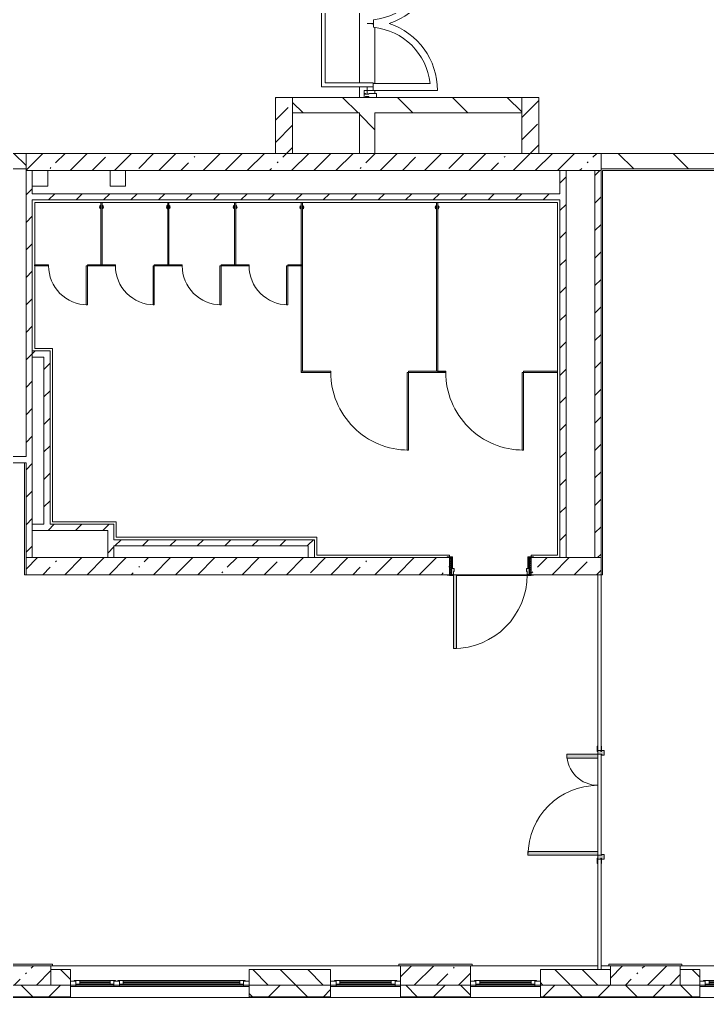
# Model space of a CAD drawing. Header units: millimetres. Extents: x 957 to 228198, y -8553 to 29000.
# Drawn here: x 195314 to 204168, y -258 to 12321 of the extents above; entities that cross this region are included whole.
import ezdxf

# ---------------------------------------------------------------- set-up
doc = ezdxf.new("R2010")
doc.units = ezdxf.units.MM
for name, color, linetype, lineweight, true_color in [('A-DETL-GENF-4', 7, 'Continuous', 5, 0xaaaaaa), ('A-DOOR-2', 7, 'Continuous', 5, 0xaaaaaa), ('A-DOOR-3', 7, 'Continuous', 5, 0xe2e2e2), ('A-DOOR-FRAM-3', 7, 'Continuous', 5, 0xe2e2e2), ('A-DOOR-FRAM-4', 7, 'Continuous', 5, 0xaaaaaa), ('A-FLOR-2', 7, 'Continuous', 5, 0xaaaaaa), ('A-GENM-5', 7, 'Continuous', 5, 0xe2ddcd)]:
    doc.layers.add(name, color=color, linetype=linetype, lineweight=lineweight, true_color=true_color)
for name, color, linetype, lineweight in [('A-DOOR-6', 7, 'Continuous', 5), ('A-GENM-2', 7, 'Continuous', 5), ('A-GLAZ-2', 7, 'Continuous', 5), ('A-GLAZ-CWMG-3', 7, 'Continuous', 5), ('A-WALL', 7, 'Continuous', 9), ('A-WALL-2', 7, 'Continuous', 5), ('I-WALL-3', 7, 'Continuous', 5), ('S-COLS-1', 7, 'Continuous', 5)]:
    doc.layers.add(name, color=color, linetype=linetype, lineweight=lineweight)
pattern_1 = [(45, (101188.1, 0), (-176.7767, 176.7767), [])]
pattern_2 = [(45, (101188.1, 0), (-285.1231, 285.1231), []), (45, (101473.2, 0), (-285.1231, 285.1231), [504.031, -100.806, 16.764, -84.042])]
pattern_3 = [(135, (101188.1, 0), (-353.5534, -353.5534), [])]

# ---------------------------------------------------------------- blocks, each defined once
blk = doc.blocks.new('BSC_Колонна _Прямоугольная - 250х900-23282983-3_2_2_птичка')
at = {"layer": 'S-COLS-1'}
h = blk.add_hatch(dxfattribs=at)
h.set_pattern_fill('FP_94', color=256, style=0, pattern_type=2)
h.set_pattern_definition([(45, (-99480, -25), (-285.1231, 285.1231), []), (45, (-99194.88, -25), (-285.1231, 285.1231), [504.031, -100.806, 16.764, -84.042])])
h.paths.add_polyline_path([(270, -125), (450, -125), (450, 125), (-450, 125), (-450, -125)])
for p, q in [((450, 125), (-450, 125)), ((-450, 125), (-450, -125)), ((450, -125), (450, 125)), ((-450, -125), (450, -125))]:
    blk.add_line(p, q, dxfattribs=at)
blk = doc.blocks.new('110_Дверь_СКБ_1Ст_Внутренняя1 - Д-7а_л__950x2100h_Туалет-V284-3_2_2_птичка')
at = {"layer": 'A-DOOR-2'}
h = blk.add_hatch(dxfattribs=at)
h.set_pattern_fill('FP_96', color=256, style=0, pattern_type=2)
h.set_pattern_definition([(135, (1776.41, 174.685), (-14.14214, -14.14214), []), (225, (1776.41, 174.685), (14.14214, -14.14214), [])])
h.paths.add_polyline_path([(537.5, 110), (512.5, 110), (512.5, -110), (537.5, -110)])
at = {"layer": 'A-DOOR-3'}
h = blk.add_hatch(color=256, dxfattribs=at)
h.paths.add_polyline_path([(487.5, 110), (487.5, 70), (477.5, 70), (477.5, 30), (512.5, 30), (512.5, 110), (500.2, 110)])
h.paths.add_polyline_path([(-487.5, 110), (-487.5, 30), (-452.5, 30), (-452.5, 70), (-462.5, 70), (-462.5, 110), (-472.5, 110)])
at = {"layer": 'A-DOOR-FRAM-3'}
for points in [[(447.5, 1060), (447.5, 110), (487.5, 112), (487.5, 1060)], [(-542.5, 118), (-542.5, 110), (-472.5, 110), (-472.5, 118), (-512.5, 118)], [(-487.5, 30), (-487.5, -110), (-472.5, -110), (-472.5, 30)], [(567.5, 118), (497.5, 118), (497.5, 110), (567.5, 110)], [(497.5, 30), (497.5, -110), (512.5, -110), (512.5, 30)], [(-512.5, -110), (-542.5, -110), (-542.5, -118), (-472.5, -118), (-472.5, -110), (-487.5, -110)], [(536.5, -110), (497.5, -110), (497.5, -118), (567.5, -118), (567.5, -110), (537.5, -110)]]:
    blk.add_hatch(color=256, dxfattribs=at).paths.add_polyline_path(points)
at = {"layer": 'A-DOOR-FRAM-4'}
h = blk.add_hatch(dxfattribs=at)
h.set_pattern_fill('FP_97', color=256, style=0, pattern_type=2)
h.set_pattern_definition([(45, (-346.384, 174.685), (-14.1421, 14.1421), []), (135, (-346.384, 174.685), (-14.1421, -14.1421), [])])
h.paths.add_polyline_path([(-512.5, 110), (-512.5, -110), (-487.5, -110), (-487.5, 110)])
at = {"layer": 'A-DOOR-2'}
for p, q in [((487.5, 1060), (447.5, 1060)), ((447.5, 1060), (447.5, 110)), ((487.5, 110), (487.5, 1060)), ((447.5, 110), (487.5, 110))]:
    blk.add_line(p, q, dxfattribs=at)
blk.add_arc((487.5, 110), 950, 90, 180, dxfattribs=at)
at = {"layer": 'A-DOOR-FRAM-4'}
for p, q in [((-472.5, 118), (-542.5, 118)), ((-542.5, 118), (-542.5, 110)), ((-542.5, 110), (-472.5, 110)), ((-487.5, 110), (-512.5, 110)), ((-512.5, 110), (-512.5, -110)), ((-462.5, 110), (-487.5, 110)), ((-487.5, 110), (-487.5, 30)), ((-487.5, -110), (-487.5, 110)), ((-472.5, 110), (-487.5, 110)), ((-487.5, 110), (-487.5, 109)), ((-487.5, 109), (-472.5, 109)), ((-487.5, 30), (-452.5, 30)), ((-472.5, 30), (-487.5, 30)), ((-487.5, 30), (-487.5, -110)), ((-472.5, 110), (-472.5, 118)), ((-472.5, 109), (-472.5, 110)), ((-472.5, -110), (-472.5, 30)), ((-462.5, 70), (-462.5, 110)), ((-452.5, 70), (-462.5, 70)), ((-452.5, 30), (-452.5, 70)), ((487.5, 70), (477.5, 70)), ((477.5, 70), (477.5, 30)), ((477.5, 30), (512.5, 30)), ((487.5, 110), (487.5, 70)), ((512.5, 110), (487.5, 110)), ((567.5, 118), (497.5, 118)), ((497.5, 118), (497.5, 110)), ((512.5, 110), (497.5, 110)), ((497.5, 110), (497.5, 109)), ((497.5, 110), (567.5, 110)), ((497.5, 109), (512.5, 109)), ((512.5, 30), (497.5, 30)), ((497.5, 30), (497.5, -110)), ((512.5, 30), (512.5, 110)), ((537.5, 110), (512.5, 110)), ((512.5, 110), (512.5, -110)), ((512.5, 109), (512.5, 110)), ((512.5, -110), (512.5, 30)), ((537.5, -110), (537.5, 110)), ((567.5, 110), (567.5, 118)), ((-472.5, -110), (-542.5, -110)), ((-542.5, -110), (-542.5, -118)), ((-542.5, -118), (-472.5, -118)), ((-512.5, -110), (-487.5, -110)), ((-487.5, -110), (-472.5, -110)), ((-472.5, -118), (-472.5, -110)), ((497.5, -110), (512.5, -110)), ((567.5, -110), (497.5, -110)), ((497.5, -110), (497.5, -118)), ((497.5, -118), (567.5, -118)), ((512.5, -110), (537.5, -110)), ((567.5, -118), (567.5, -110))]:
    blk.add_line(p, q, dxfattribs=at)
blk = doc.blocks.new('BSC_Колонна _Прямоугольная - 250х900-V285-3_2_2_птичка')
at = {"layer": 'S-COLS-1'}
h = blk.add_hatch(dxfattribs=at)
h.set_pattern_fill('FP_98', color=256, style=0, pattern_type=2)
h.set_pattern_definition([(45, (-94080, -25), (-285.1231, 285.1231), []), (45, (-93794.88, -25), (-285.1231, 285.1231), [504.031, -100.806, 16.764, -84.042])])
h.paths.add_polyline_path([(450, -125), (450, 125), (-450, 125), (-450, -125), (111, -125)])
for p, q in [((450, 125), (-450, 125)), ((-450, 125), (-450, -125)), ((450, -125), (450, 125)), ((-450, -125), (450, -125))]:
    blk.add_line(p, q, dxfattribs=at)
blk = doc.blocks.new('BSC_Колонна _Прямоугольная - 250х900-V286-3_2_2_птичка')
at = {"layer": 'S-COLS-1'}
h = blk.add_hatch(dxfattribs=at)
h.set_pattern_fill('FP_99', color=256, style=0, pattern_type=2)
h.set_pattern_definition([(45, (-102180, -25), (-285.1231, 285.1231), []), (45, (-101894.88, -25), (-285.1231, 285.1231), [504.031, -100.806, 16.764, -84.042])])
h.paths.add_polyline_path([(367, -125), (450, -125), (450, 125), (-450, 125), (-450, -125)])
for p, q in [((450, 125), (-450, 125)), ((-450, 125), (-450, -125)), ((450, -125), (450, 125)), ((-450, -125), (450, -125))]:
    blk.add_line(p, q, dxfattribs=at)
blk = doc.blocks.new('120_Окно_СКБ_2Ст_Фрамуга сверху - 120_Окно_СКБ_2Ст_2300х2500_h_ ДОО-19727959-3_2_2_птичка')
at = {"layer": 'A-GLAZ-2'}
for p, q in [((-1150, -127), (-1150, -57)), ((-1150, -57), (-1080, -57)), ((1150, -57), (-1150, -57)), ((-1080, -57), (-1080, -127)), ((-1080, -57), (1080, -57)), ((520, -87), (-1080, -87)), ((-1080, -87), (-1080, -127)), ((-1030, -137), (-1030, -87)), ((-1030, -107), (470, -107)), ((470, -117), (-1030, -117)), ((470, -137), (470, -87)), ((520, -127), (520, -57)), ((520, -57), (590, -57)), ((520, -127), (520, -87)), ((590, -57), (590, -127)), ((1080, -87), (590, -87)), ((590, -87), (590, -127)), ((640, -137), (640, -87)), ((640, -107), (1030, -107)), ((1030, -117), (640, -117)), ((1030, -137), (1030, -87)), ((1080, -127), (1080, -57)), ((1080, -57), (1150, -57)), ((1080, -127), (1080, -87)), ((1150, -57), (1150, -127)), ((-1080, -127), (-1150, -127)), ((-1150, -127), (-1100, -127)), ((-1080, -127), (-1100, -127)), ((-1100, -127), (-1100, -137)), ((-1100, -137), (540, -137)), ((540, -137), (-1100, -137)), ((590, -127), (520, -127)), ((540, -127), (520, -127)), ((540, -127), (570, -127)), ((540, -127), (570, -127)), ((540, -137), (540, -127)), ((590, -127), (570, -127)), ((570, -127), (570, -137)), ((570, -137), (1100, -137)), ((1100, -137), (570, -137)), ((1150, -127), (1080, -127)), ((1100, -127), (1080, -127)), ((1100, -127), (1150, -127)), ((1100, -137), (1100, -127))]:
    blk.add_line(p, q, dxfattribs=at)
blk = doc.blocks.new('120_Окно_СКБ_1Ст - 120_Окно_СКБ_1Ст 900х2500_h_ с форточкой-V288-3_2_2_птичка')
at = {"layer": 'A-GLAZ-2'}
for p, q in [((-450, -127), (-450, -57)), ((-450, -57), (-380, -57)), ((450, -57), (-450, -57)), ((-380, -57), (-380, -127)), ((380, -87), (-380, -87)), ((-380, -87), (-380, -127)), ((-330, -137), (-330, -87)), ((-330, -107), (330, -107)), ((330, -117), (-330, -117)), ((330, -137), (330, -87)), ((380, -127), (380, -57)), ((380, -57), (450, -57)), ((380, -127), (380, -87)), ((450, -57), (450, -127)), ((-380, -127), (-450, -127)), ((-450, -127), (-400, -127)), ((-380, -127), (-400, -127)), ((-400, -127), (-400, -137)), ((-400, -137), (400, -137)), ((400, -137), (-400, -137)), ((450, -127), (380, -127)), ((400, -127), (380, -127)), ((400, -127), (450, -127)), ((400, -137), (400, -127))]:
    blk.add_line(p, q, dxfattribs=at)
blk = doc.blocks.new('120_Окно_СКБ_1Ст - 120_Окно_СКБ_1Ст 900х2500_h_ с форточкой-22876038-3_2_2_птичка')
at = {"layer": 'A-GLAZ-2'}
for p, q in [((-450, -127), (-450, -57)), ((-450, -57), (-380, -57)), ((450, -57), (-450, -57)), ((-380, -57), (-380, -127)), ((380, -87), (-380, -87)), ((-380, -87), (-380, -127)), ((-330, -137), (-330, -87)), ((-330, -107), (330, -107)), ((330, -117), (-330, -117)), ((330, -137), (330, -87)), ((380, -127), (380, -57)), ((380, -57), (450, -57)), ((380, -127), (380, -87)), ((450, -57), (450, -127)), ((-380, -127), (-450, -127)), ((-450, -127), (-400, -127)), ((-380, -127), (-400, -127)), ((-400, -127), (-400, -137)), ((-400, -137), (400, -137)), ((400, -137), (-400, -137)), ((450, -127), (380, -127)), ((400, -127), (380, -127)), ((400, -127), (450, -127)), ((400, -137), (400, -127))]:
    blk.add_line(p, q, dxfattribs=at)
blk = doc.blocks.new('131_Сантехническая перегородка 7 - СП-1-V389-3_2_2_птичка')
at = {"layer": 'A-GENM-5'}
blk.add_hatch(color=256, dxfattribs=at).paths.add_polyline_path([(2166, -8), (2166, 8), (-4, 8), (-4, -8), (1058, -8)])
at = {"layer": 'A-GENM-2'}
for p, q in [((2166, 8), (-4, 8)), ((-4, 8), (-4, -8)), ((2166, -8), (2166, 8)), ((-4, -8), (2166, -8))]:
    blk.add_line(p, q, dxfattribs=at)
at = {"layer": 'A-GENM-2', "flags": 128}
for points in [[(71, 8), (71, 9), (71, 9), (70, 9), (70, 10), (70, 10), (69, 11), (69, 11), (68, 12), (68, 12), (67, 12), (67, 13), (66, 13), (66, 13), (65, 14), (65, 14), (64, 14), (64, 14), (63, 14), (62, 15), (62, 15), (61, 15), (61, 15), (60, 15), (59, 15), (59, 15), (58, 15), (58, 15), (57, 15), (56, 15), (56, 15), (55, 15), (55, 15), (54, 14), (54, 14), (53, 14), (52, 14), (52, 13), (51, 13), (51, 13), (50, 13), (50, 12), (49, 12), (49, 11), (48, 11), (48, 11), (48, 10), (47, 10), (47, 9), (46, 9), (46, 8), (46, 8)], [(46, -8), (46, -9), (47, -9), (47, -9), (47, -10), (48, -10), (48, -11), (49, -11), (49, -12), (50, -12), (50, -12), (51, -13), (51, -13), (52, -13), (52, -14), (53, -14), (53, -14), (54, -14), (54, -14), (55, -15), (56, -15), (56, -15), (57, -15), (57, -15), (58, -15), (59, -15), (59, -15), (60, -15), (60, -15), (61, -15), (62, -15), (62, -15), (63, -15), (63, -14), (64, -14), (64, -14), (65, -14), (66, -13), (66, -13), (67, -13), (67, -13), (68, -12), (68, -12), (69, -11), (69, -11), (69, -11), (70, -10), (70, -10), (71, -9), (71, -9), (71, -8), (71, -8)]]:
    blk.add_lwpolyline(points, dxfattribs=at)
at = {"layer": 'A-GENM-2'}
for radius, start, end in [(24.6, 19.9113, 160.0887), (17.6, 45, 135), (17.6, 45, 135), (15.1, 45, 135), (24.6, 199.9113, 340.0887), (17.6, 225, 315), (17.6, 225, 315), (15.1, 225, 315)]:
    blk.add_arc((59, 0), radius, start, end, dxfattribs=at)
blk = doc.blocks.new('131_Сантехническая перегородка 6 - СП-1-V390-3_2_2_птичка')
at = {"layer": 'A-GENM-5'}
blk.add_hatch(color=256, dxfattribs=at).paths.add_polyline_path([(800, 8), (0, 8), (0, -8), (800, -8)])
at = {"layer": 'A-GENM-2'}
for p, q in [((800, 8), (0, 8)), ((0, 8), (0, -8)), ((800, -8), (800, 8)), ((0, -8), (800, -8))]:
    blk.add_line(p, q, dxfattribs=at)
at = {"layer": 'A-GENM-2', "flags": 128}
for points in [[(71, 8), (71, 9), (71, 9), (70, 9), (70, 10), (70, 10), (69, 11), (69, 11), (68, 12), (68, 12), (67, 12), (67, 13), (66, 13), (66, 13), (65, 14), (65, 14), (64, 14), (64, 14), (63, 14), (62, 15), (62, 15), (61, 15), (61, 15), (60, 15), (59, 15), (59, 15), (58, 15), (58, 15), (57, 15), (56, 15), (56, 15), (55, 15), (55, 15), (54, 14), (54, 14), (53, 14), (52, 14), (52, 13), (51, 13), (51, 13), (50, 13), (50, 12), (49, 12), (49, 11), (48, 11), (48, 11), (48, 10), (47, 10), (47, 9), (46, 9), (46, 8), (46, 8)], [(46, -8), (46, -9), (47, -9), (47, -9), (47, -10), (48, -10), (48, -11), (49, -11), (49, -12), (50, -12), (50, -12), (51, -13), (51, -13), (52, -13), (52, -14), (53, -14), (53, -14), (54, -14), (54, -14), (55, -15), (56, -15), (56, -15), (57, -15), (57, -15), (58, -15), (59, -15), (59, -15), (60, -15), (60, -15), (61, -15), (62, -15), (62, -15), (63, -15), (63, -14), (64, -14), (64, -14), (65, -14), (66, -13), (66, -13), (67, -13), (67, -13), (68, -12), (68, -12), (69, -11), (69, -11), (69, -11), (70, -10), (70, -10), (71, -9), (71, -9), (71, -8), (71, -8)]]:
    blk.add_lwpolyline(points, dxfattribs=at)
at = {"layer": 'A-GENM-2'}
for radius, start, end in [(24.6, 19.9113, 160.0887), (17.6, 45, 135), (17.6, 45, 135), (15.1, 45, 135), (24.6, 199.9113, 340.0887), (17.6, 225, 315), (17.6, 225, 315), (15.1, 225, 315)]:
    blk.add_arc((59, 0), radius, start, end, dxfattribs=at)
blk = doc.blocks.new('131_Сантехническая перегородка_Дверь МГН - СД-1-V391-3_2_2_птичка')
at = {"layer": 'A-GENM-5'}
for points in [[(-366.5, 8), (-370, 8), (-366.5, -8), (10, -8), (10, 8), (-350.5, 8)], [(1374, 8), (1010, 8), (1010, -8), (1390, -8), (1390, 8)]]:
    blk.add_hatch(color=256, dxfattribs=at).paths.add_polyline_path(points)
at = {"layer": 'A-DOOR-6'}
for p, q in [((10, 1008), (26, 1008)), ((10, 8), (10, 1008)), ((26, 8), (26, 1008)), ((10, 8), (26, 8))]:
    blk.add_line(p, q, dxfattribs=at)
blk.add_arc((10, 8), 1000, 360, 90, dxfattribs=at)
at = {"layer": 'A-GENM-2'}
for p, q in [((10, 8), (-370, 8)), ((-370, 8), (-370, -8)), ((10, -8), (10, 8)), ((1390, 8), (1010, 8)), ((1010, 8), (1010, -8)), ((1390, -8), (1390, 8)), ((-370, -8), (10, -8)), ((1010, -8), (1390, -8))]:
    blk.add_line(p, q, dxfattribs=at)
blk = doc.blocks.new('131_Сантехническая перегородка_Дверь 5 - СД-1-V392-3_2_2_птичка')
at = {"layer": 'A-GENM-5'}
for points in [[(70, 8), (70, -8), (250, -8), (250, 8), (77, 8)], [(750, 8), (750, -8), (930, -8), (929, 8), (828, 8)]]:
    blk.add_hatch(color=256, dxfattribs=at).paths.add_polyline_path(points)
at = {"layer": 'A-DOOR-6'}
for p, q in [((266, 508), (250, 508)), ((250, 8), (250, 508)), ((266, 8), (266, 508)), ((266, 8), (250, 8))]:
    blk.add_line(p, q, dxfattribs=at)
blk.add_arc((250, 8), 500, 360, 90, dxfattribs=at)
at = {"layer": 'A-GENM-2'}
for p, q in [((250, 8), (70, 8)), ((70, 8), (70, -8)), ((250, -8), (250, 8)), ((930, 8), (750, 8)), ((750, 8), (750, -8)), ((930, -8), (930, 8)), ((70, -8), (250, -8)), ((750, -8), (930, -8))]:
    blk.add_line(p, q, dxfattribs=at)
blk = doc.blocks.new('131_Сантехническая перегородка_Дверь 5 - СД-1-V393-3_2_2_птичка')
at = {"layer": 'A-GENM-5'}
for points in [[(78, 8), (78, -8), (250, -8), (250, 8)], [(922, 8), (750, 8), (750, -8), (930, -8), (930, 8)]]:
    blk.add_hatch(color=256, dxfattribs=at).paths.add_polyline_path(points)
at = {"layer": 'A-DOOR-6'}
for p, q in [((266, 508), (250, 508)), ((250, 8), (250, 508)), ((266, 8), (266, 508)), ((266, 8), (250, 8))]:
    blk.add_line(p, q, dxfattribs=at)
blk.add_arc((250, 8), 500, 360, 90, dxfattribs=at)
at = {"layer": 'A-GENM-2'}
for p, q in [((250, 8), (70, 8)), ((70, 8), (70, -8)), ((250, -8), (250, 8)), ((930, 8), (750, 8)), ((750, 8), (750, -8)), ((930, -8), (930, 8)), ((70, -8), (250, -8)), ((750, -8), (930, -8))]:
    blk.add_line(p, q, dxfattribs=at)
blk = doc.blocks.new('131_Сантехническая перегородка_Дверь МГН 2 - СД-1-V394-3_2_2_птичка')
at = {"layer": 'A-GENM-5'}
for points in [[(-430, 8), (-427, -8), (10, -8), (10, 8), (-427, 8)], [(1010, 8), (1010, -8), (1110, -8), (1110, 8)]]:
    blk.add_hatch(color=256, dxfattribs=at).paths.add_polyline_path(points)
at = {"layer": 'A-DOOR-6'}
for p, q in [((10, 1008), (26, 1008)), ((10, 8), (10, 1008)), ((26, 8), (26, 1008)), ((10, 8), (26, 8))]:
    blk.add_line(p, q, dxfattribs=at)
blk.add_arc((10, 8), 1000, 360, 90, dxfattribs=at)
at = {"layer": 'A-GENM-2'}
for p, q in [((10, 8), (-430, 8)), ((-430, 8), (-430, -8)), ((10, -8), (10, 8)), ((1110, 8), (1010, 8)), ((1010, 8), (1010, -8)), ((1110, -8), (1110, 8)), ((-430, -8), (10, -8)), ((1010, -8), (1110, -8))]:
    blk.add_line(p, q, dxfattribs=at)
blk = doc.blocks.new('Дверь_Витражная_остекление_ - ВВ-7 остекление-32356329-3_2_2_птичка')
at = {"layer": 'A-DETL-GENF-4'}
for p, q in [((-815, -20), (-860, -20)), ((-860, -96), (-860, -20)), ((-815, -20), (-860, -20)), ((-860, -20), (-860, -96)), ((865, -100), (865, -20)), ((865, -20), (865, -100)), ((910, -880), (910, -140)), ((910, -880), (910, -140)), ((910, -800), (900, -800)), ((910, -880), (900, -880)), ((900, -880), (910, -880))]:
    blk.add_line(p, q, dxfattribs=at)
at = {"layer": 'A-DOOR-2'}
for p, q in [((-910, 20), (-860, 20)), ((-910, -20), (-910, 20)), ((-860, 20), (-860, -20)), ((860, 20), (910, 20)), ((860, -20), (860, 20)), ((910, 20), (910, -20)), ((-860, -20), (-910, -20)), ((-860, -96), (-860, -20)), ((910, -20), (860, -20))]:
    blk.add_line(p, q, dxfattribs=at)
for centre, start, end in [((-860, -20), 354.5815, 0), ((860, -20), 180, 185.4185)]:
    blk.add_arc(centre, 860, start, end, dxfattribs=at)
blk = doc.blocks.new('Прямоугольный импост - Импост структурный с накладкой - 160мм Темный-32310142-3_2_2_птичка')
at = {"layer": 'A-GLAZ-CWMG-3'}
for p, q in [((-50, 0), (-50, 17)), ((-50, 17), (0, 17)), ((-40, 0), (-50, 0)), ((-40, -40), (-40, 0)), ((0, 0), (-10, 0)), ((-10, 0), (-10, -40)), ((0, 17), (0, 0)), ((-50, -140), (-50, -40)), ((-50, -40), (-40, -40)), ((-10, -40), (0, -40)), ((0, -40), (0, -140)), ((0, -140), (-50, -140))]:
    blk.add_line(p, q, dxfattribs=at)
blk = doc.blocks.new('110_Дверь_СКБ_2Ст - Д-5_п__в составе перегородки _не входит в спец__-32680317-3_2_2_птичка')
at = {"layer": 'A-DOOR-3'}
h = blk.add_hatch(color=256, dxfattribs=at)
h.paths.add_polyline_path([(712, -20), (712, 60), (652, 60), (652, 30), (662, 30), (662, -20)])
h.paths.add_polyline_path([(-628, 30), (-628, 60), (-688, 60), (-688, -20), (-638, -20), (-638, 30)])
for points in [[(-588, -420), (-588, -20), (-638, -20), (-638, -420)], [(662, -916), (662, -20), (612, -20), (612, -920), (662, -920)]]:
    blk.add_hatch(color=256, dxfattribs=at).paths.add_polyline_path(points)
at = {"layer": 'A-DOOR-FRAM-3'}
for points in [[(-688, 28), (-743, 28), (-743, 20), (-688, 20)], [(767, 28), (712, 28), (712, 20), (767, 20)], [(-673, -28), (-673, -20), (-743, -20), (-743, -28), (-688, -28)], [(767, -20), (697, -20), (697, -28), (767, -28)]]:
    blk.add_hatch(color=256, dxfattribs=at).paths.add_polyline_path(points)
at = {"layer": 'A-DOOR-2'}
for p, q in [((-638, -20), (-588, -20)), ((-638, -420), (-638, -20)), ((-588, -20), (-588, -420)), ((612, -20), (662, -20)), ((612, -920), (612, -20)), ((662, -20), (662, -920)), ((-588, -420), (-638, -420)), ((662, -920), (612, -920))]:
    blk.add_line(p, q, dxfattribs=at)
for centre, radius, start, end in [((-638, -20), 400, 270, 0), ((662, -20), 900, 180, 270)]:
    blk.add_arc(centre, radius, start, end, dxfattribs=at)
at = {"layer": 'A-DOOR-FRAM-4'}
for p, q in [((-743, 28), (-673, 28)), ((-743, 20), (-743, 28)), ((-673, 20), (-743, 20)), ((-688, 60), (-628, 60)), ((-688, -20), (-688, 60)), ((-688, 20), (-673, 20)), ((-688, 19), (-688, 20)), ((-673, 19), (-688, 19)), ((-673, 28), (-673, 20)), ((-673, 20), (-673, 19)), ((-638, 30), (-638, -20)), ((-628, 30), (-638, 30)), ((-628, 60), (-628, 30)), ((652, 60), (712, 60)), ((652, 30), (652, 60)), ((662, 30), (652, 30)), ((662, -20), (662, 30)), ((697, 20), (697, 28)), ((697, 28), (767, 28)), ((697, 19), (697, 20)), ((697, 20), (712, 20)), ((767, 20), (697, 20)), ((712, 19), (697, 19)), ((712, 60), (712, -20)), ((712, 20), (712, 19)), ((767, 28), (767, 20)), ((-743, -20), (-673, -20)), ((-743, -28), (-743, -20)), ((-673, -28), (-743, -28)), ((-638, -20), (-688, -20)), ((-673, -20), (-673, -28)), ((712, -20), (662, -20)), ((697, -28), (697, -20)), ((697, -20), (767, -20)), ((767, -28), (697, -28)), ((767, -20), (767, -28))]:
    blk.add_line(p, q, dxfattribs=at)

msp = doc.modelspace()

# ---------------------------------------------------------------- hatches: boundary and pattern name
at = {"layer": 'A-WALL-2'}
h = msp.add_hatch(dxfattribs=at)
h.set_pattern_fill('FP_83', color=256, style=0, pattern_type=2)
h.set_pattern_definition([(135, (101188.1, 0), (-176.7767, -176.7767), [])])
h.paths.add_polyline_path([(206531.6, -100), (207418.1, -100), (207418.1, 100), (206368.1, 100), (206368.1, -100)])
h.paths.add_polyline_path([(203818.1, -100), (204068.1, -100), (204068.1, 100), (203818.1, 100), (203818.1, 50)])
h.paths.add_polyline_path([(222618.1, -100), (222618.1, 100), (222318.1, 100), (222318.1, -100), (222379.1, -100)])
h.paths.add_polyline_path([(202819.1, -100), (202918.1, -100), (202918.1, 100), (202018.1, 96.2), (202018.1, -100), (202802.8, -100)])
h.paths.add_polyline_path([(220518.1, -100), (220514.7, 100), (220018.1, 99.1), (220018.1, -100), (220514.7, -100)])
h.paths.add_polyline_path([(210118.1, -100), (211018.1, -100), (211018.1, 100), (210118.1, 100)])
h.paths.add_polyline_path([(199074, -100), (199318.1, -100), (199318.1, 100), (198268.1, 100), (198268.1, -100)])
h.paths.add_polyline_path([(218218.1, -100), (218218.1, 100), (217168.1, 100), (217168.1, -100), (217718, -100)])
h.paths.add_polyline_path([(195737.6, -100), (195968.1, -100), (195968.1, 100), (195718.1, 100), (195718.1, -100)])
h.paths.add_polyline_path([(193138.1, -100), (193918.1, -100), (193918.1, 100), (193118.1, 100), (193118.1, -100)])
h.paths.add_polyline_path([(214618.1, -100), (214868.1, -100), (214868.1, 100), (214618.1, 100), (214618.1, -84)])
h.paths.add_polyline_path([(212818.1, -100), (212818.1, 100), (211918.1, 100), (211918.1, -100), (212124.8, -100)])
h = msp.add_hatch(dxfattribs=at)
h.set_pattern_fill('FP_85', color=256, style=0, pattern_type=2)
h.set_pattern_definition([(45, (101188.1, 0), (-353.5534, 353.5534), []), (135, (101188.1, 0), (-353.5534, -353.5534), [])])
h.paths.add_polyline_path([(226265.2, -250), (226268.1, -250), (226268.1, -100), (224918.1, -100), (224918.1, -250), (226018.1, -250)])
h.paths.add_polyline_path([(221446.9, -250), (222618.1, -250), (222618.1, -100), (221418.1, -100), (221418.1, -250)])
h.paths.add_polyline_path([(209218.1, -250), (209218.1, -100), (208318.1, -100), (208318.1, -250), (208396, -250)])
h.paths.add_polyline_path([(211018.1, -250), (211018.1, -100), (210118.1, -100), (210118.1, -250), (210260.4, -250)])
h.paths.add_polyline_path([(211918.1, -250), (212818.1, -250), (212818.1, -100), (211918.1, -100), (211918.1, -194.5)])
h.paths.add_polyline_path([(213718.1, -250), (214868.1, -250), (214868.1, -100), (213718.1, -100), (213718.1, -202.5)])
h.paths.add_polyline_path([(217168.1, -250), (218218.1, -250), (218218.1, -100), (217168.1, -100), (217168.1, -217.7)])
h.paths.add_polyline_path([(220514.7, -250), (220518.1, -250), (220514.7, -100), (219118.1, -100), (219118.1, -250), (219582.4, -250)])
h.paths.add_polyline_path([(198268.1, -250), (199318.1, -250), (199318.1, -100), (198268.1, -100), (198268.1, -134.1)])
h.paths.add_polyline_path([(202802.8, -250), (204068.1, -250), (204068.1, -100), (202018.1, -100), (202018.1, -250)])
h.paths.add_polyline_path([(200938.4, -250), (201118.1, -250), (201118.1, -100), (200218.1, -100), (200218.1, -250)])
h.paths.add_polyline_path([(206368.1, -250), (207418.1, -250), (207418.1, -100), (206368.1, -100), (206368.1, -170)])
h.paths.add_polyline_path([(195345.1, -250), (195968.1, -250), (195968.1, -100), (194818.1, -100), (194818.1, -250)])
h.paths.add_polyline_path([(190548.1, -250), (192218.1, -250), (192218.1, -100), (190398.1, -100), (190398.1, -250), (190476.2, -250)])
h.paths.add_polyline_path([(193918.1, -250), (193918.1, -100), (193118.1, -100), (193118.1, -250), (193480.7, -250)])
at = {"layer": 'I-WALL-3'}
h = msp.add_hatch(dxfattribs=at)
h.set_pattern_fill('FP_84', color=256, style=0, pattern_type=2)
h.set_pattern_definition(pattern_3)
h.paths.add_polyline_path([(199688.1, 10600), (199888.1, 10600), (199888.1, 11320), (199688.1, 11320), (199688.1, 10613.7)])
h.paths.add_polyline_path([(199688.1, 13220), (199888.1, 13225), (199888.1, 13400), (199688.1, 13400), (199688.1, 13225)])
h = msp.add_hatch(dxfattribs=at)
h.set_pattern_fill('FP_81', color=256, style=0, pattern_type=2)
h.set_pattern_definition(pattern_2)
h.paths.add_polyline_path([(198607.1, 10600), (198827.1, 10600), (198827.1, 11320), (198607.1, 11320), (198607.1, 11221)])
h = msp.add_hatch(dxfattribs=at)
h.set_pattern_fill('FP_84', color=256, style=0, pattern_type=2)
h.set_pattern_definition(pattern_3)
h.paths.add_polyline_path([(199074, 11120), (199688.1, 11120), (199688.1, 11320), (198827.1, 11320), (198827.1, 11120)])
h = msp.add_hatch(dxfattribs=at)
h.set_pattern_fill('FP_84', color=256, style=0, pattern_type=2)
h.set_pattern_definition(pattern_3)
h.paths.add_polyline_path([(200938.4, 11120), (201777.1, 11120), (201777.1, 11320), (199888.1, 11320), (199888.1, 11120)])
h = msp.add_hatch(dxfattribs=at)
h.set_pattern_fill('FP_81', color=256, style=0, pattern_type=2)
h.set_pattern_definition(pattern_2)
h.paths.add_polyline_path([(201777.1, 10600), (201997.1, 10600), (201997.1, 11320), (201777.1, 11320), (201777.1, 10802.6)])
h = msp.add_hatch(dxfattribs=at)
h.set_pattern_fill('FP_84', color=256, style=0, pattern_type=2)
h.set_pattern_definition(pattern_3)
h.paths.add_polyline_path([(202798.1, 10400), (204833.1, 10400), (204833.1, 10600), (202798.1, 10600)])
h.paths.add_polyline_path([(208298.1, 10400), (208318.1, 10400), (208318.1, 10600), (206283.1, 10600), (206283.1, 10400), (206531.6, 10400)])
h.paths.add_polyline_path([(191118.1, 10400), (191173.1, 10400), (191173.1, 10600), (190798.1, 10600), (190798.1, 10400), (190818.1, 10400)])
h.paths.add_polyline_path([(193218.1, 10400), (193698.1, 10400), (193698.1, 10600), (192573.1, 10596.2), (192573.1, 10400), (193138.1, 10400)])
h.paths.add_polyline_path([(195398.1, 10400), (195398.1, 10600), (194648.1, 10600), (194648.1, 10400), (195345.1, 10400)])
h = msp.add_hatch(dxfattribs=at)
h.set_pattern_fill('FP_81', color=256, style=0, pattern_type=2)
h.set_pattern_definition(pattern_2)
h.paths.add_polyline_path([(202798.1, 10380), (202798.1, 10600), (195398.1, 10600), (195398.1, 10380), (201997.1, 10380)])
h = msp.add_hatch(dxfattribs=at)
h.set_pattern_fill('FP_86', color=256, style=0, pattern_type=2)
h.set_pattern_definition(pattern_1)
h.paths.add_polyline_path([(195478.1, 5400), (195478.1, 10380), (195398.1, 10374.7), (195398.1, 5400)])
h = msp.add_hatch(dxfattribs=at)
h.set_pattern_fill('FP_86', color=256, style=0, pattern_type=2)
h.set_pattern_definition(pattern_1)
h.paths.add_polyline_path([(202268.1, 5400), (202348.1, 5400), (202348.1, 10380), (202268.1, 10380), (202268.1, 5431)])
h = msp.add_hatch(dxfattribs=at)
h.set_pattern_fill('FP_86', color=256, style=0, pattern_type=2)
h.set_pattern_definition(pattern_1)
h.paths.add_polyline_path([(202798.1, 5400), (202798.1, 10380), (202718.1, 10380), (202718.1, 5400)])
h = msp.add_hatch(dxfattribs=at)
h.set_pattern_fill('FP_86', color=256, style=0, pattern_type=2)
h.set_pattern_definition(pattern_1)
h.paths.add_polyline_path([(195478.1, 10000), (202268.1, 10000), (202268.1, 10080), (195478.1, 10080), (195478.1, 10064.1)])
h = msp.add_hatch(dxfattribs=at)
h.set_pattern_fill('FP_86', color=256, style=0, pattern_type=2)
h.set_pattern_definition(pattern_1)
h.paths.add_polyline_path([(195478.1, 7980), (195708.1, 7980), (195708.1, 8060), (195478.1, 8060)])
h = msp.add_hatch(dxfattribs=at)
h.set_pattern_fill('FP_86', color=256, style=0, pattern_type=2)
h.set_pattern_definition(pattern_1)
h.paths.add_polyline_path([(195708.1, 5830), (195708.1, 7980), (195628.1, 7980), (195628.1, 5830)])
h = msp.add_hatch(dxfattribs=at)
h.set_pattern_fill('FP_86', color=256, style=0, pattern_type=2)
h.set_pattern_definition(pattern_1)
h.paths.add_polyline_path([(193218.1, 6620), (193648.1, 6620), (193648.1, 6700), (193218.1, 6700)])
h.paths.add_polyline_path([(195345.1, 6620), (195398.1, 6620), (195398.1, 6700), (194598.1, 6700), (194598.1, 6620), (194648.1, 6620)])
h = msp.add_hatch(dxfattribs=at)
h.set_pattern_fill('FP_86', color=256, style=0, pattern_type=2)
h.set_pattern_definition(pattern_1)
h.paths.add_polyline_path([(195708.1, 5750), (196448.1, 5750), (196448.1, 5830), (195478.1, 5830), (195478.1, 5750), (195628.1, 5750)])
h = msp.add_hatch(dxfattribs=at)
h.set_pattern_fill('FP_86', color=256, style=0, pattern_type=2)
h.set_pattern_definition(pattern_1)
h.paths.add_polyline_path([(196448.1, 5400), (196528.1, 5400), (196528.1, 5830), (196448.1, 5830), (196448.1, 5661)])
h = msp.add_hatch(dxfattribs=at)
h.set_pattern_fill('FP_86', color=256, style=0, pattern_type=2)
h.set_pattern_definition(pattern_1)
h.paths.add_polyline_path([(196559.1, 5550), (199028.1, 5550), (199028.1, 5630), (196528.1, 5630), (196528.1, 5550)])
h = msp.add_hatch(dxfattribs=at)
h.set_pattern_fill('FP_86', color=256, style=0, pattern_type=2)
h.set_pattern_definition(pattern_1)
h.paths.add_polyline_path([(199108.1, 5400), (199108.1, 5630), (199028.1, 5630), (199028.1, 5400), (199074, 5400)])
h = msp.add_hatch(dxfattribs=at)
h.set_pattern_fill('FP_81', color=256, style=0, pattern_type=2)
h.set_pattern_definition(pattern_2)
h.paths.add_polyline_path([(202237.1, 5180), (202798.1, 5180), (202798.1, 5400), (201898.1, 5400), (201899.1, 5180), (202181.6, 5180)])
h.paths.add_polyline_path([(195737.6, 5180), (200848.1, 5180), (200848.1, 5400), (195398.1, 5400), (195398.1, 5180)])

# ---------------------------------------------------------------- linework, layer by layer
at = {"layer": 'A-FLOR-2'}
for p, q in [((199198.1, 13130), (199198.1, 11455)), ((199248.1, 11505), (199248.1, 13080)), ((199868.1, 12318.9), (199868.1, 12221.1)), ((199198.1, 11455), (199864.1, 11455)), ((199864.1, 11505), (199248.1, 11505)), ((199864.1, 11410), (199864.1, 11505)), ((200598.1, 11500), (199864.1, 11500)), ((199864.1, 11410), (200693.1, 11410)), ((195678.1, 10380), (195678.1, 10180)), ((196478.1, 10180), (196478.1, 10380)), ((196678.1, 10380), (196678.1, 10180)), ((204833.1, 10380), (202819.1, 10380)), ((202819.1, 10380), (202819.1, 5180)), ((195678.1, 10180), (195478.1, 10180)), ((196678.1, 10180), (196478.1, 10180)), ((198939.6, 9969), (195509.1, 9969)), ((195509.1, 9969), (195509.1, 9168)), ((200680.1, 9969), (198955.6, 9969)), ((202237.1, 9969), (200696.1, 9969)), ((202237.1, 7799), (202237.1, 9969)), ((195509.1, 9152), (195509.1, 8091)), ((195509.1, 8091), (195739.1, 8091)), ((195739.1, 8091), (195739.1, 5861)), ((202237.1, 5431), (202237.1, 7783)), ((195379.1, 5180), (195379.1, 6620)), ((195739.1, 5861), (196559.1, 5861)), ((196559.1, 5861), (196559.1, 5661)), ((196559.1, 5661), (199139.1, 5661)), ((199139.1, 5661), (199139.1, 5431)), ((199139.1, 5431), (200849.1, 5431)), ((200849.1, 5431), (200849.1, 5408)), ((201899.1, 5408), (201899.1, 5431)), ((201899.1, 5431), (202237.1, 5431)), ((195398.1, 5180), (195379.1, 5180)), ((200849.1, 5171), (200898.1, 5171)), ((201848.1, 5180), (200938.4, 5180)), ((200938.4, 5171), (201899.1, 5171)), ((202819.1, 5180), (202802.8, 5180)), ((194797.6, 170), (195737.6, 170)), ((195737.6, 170), (195737.6, 150)), ((200197.6, 150), (200197.6, 170)), ((200197.6, 170), (201137.6, 170)), ((201137.6, 170), (201137.6, 150)), ((202898.1, 150), (202898.1, 170)), ((202898.1, 170), (203838.1, 170)), ((203838.1, 170), (203838.1, 150))]:
    msp.add_line(p, q, dxfattribs=at)
for centre, radius, start, end in [((199788.1, 13130), 905, 288.14412, 2.53324), ((199788.1, 13130), 815, 275.6332, 356.48271), ((199788.1, 11410), 815, 6.34007, 84.3668), ((199788.1, 11410), 905, 360, 71.85588)]:
    msp.add_arc(centre, radius, start, end, dxfattribs=at)
at = {"layer": 'A-WALL'}
for p, q in [((198827.1, 11320), (198827.1, 11120)), ((201777.1, 11120), (201777.1, 11320)), ((195398.1, 10600), (195398.1, 10400)), ((199888.1, 10600), (199688.1, 10600)), ((202798.1, 10400), (202798.1, 10600)), ((195398.1, 5400), (195478.1, 5400)), ((202268.1, 5400), (202348.1, 5400)), ((202718.1, 5400), (202798.1, 5400)), ((202798.1, 5180), (202758.1, 5180)), ((202758.1, 100), (202798.1, 100)), ((195718.1, -100), (195968.1, -100)), ((195968.1, -100), (195718.1, -100)), ((198268.1, -100), (199318.1, -100)), ((199318.1, -100), (198268.1, -100)), ((202018.1, -100), (202918.1, -100)), ((202918.1, -100), (202018.1, -100)), ((203818.1, -100), (204068.1, -100)), ((204068.1, -100), (203818.1, -100)), ((194818.1, -250), (195968.1, -250)), ((198268.1, -250), (199318.1, -250)), ((200218.1, -250), (201118.1, -250)), ((202018.1, -250), (204068.1, -250)), ((194818.1, -253), (195968.1, -253)), ((198268.1, -253), (199318.1, -253)), ((200218.1, -253), (201118.1, -253)), ((202018.1, -253), (204068.1, -253))]:
    msp.add_line(p, q, dxfattribs=at)
at = {"layer": 'A-WALL-2'}
for p, q in [((195968.1, 100), (195718.1, 100)), ((195968.1, -258), (195968.1, 100)), ((199318.1, 100), (198268.1, 100)), ((198268.1, 100), (198268.1, -258)), ((199318.1, -258), (199318.1, 100)), ((202758.1, 100), (202018.1, 100)), ((202018.1, 100), (202018.1, -258)), ((202918.1, 100), (202798.1, 100)), ((204068.1, 100), (203818.1, 100)), ((204068.1, -258), (204068.1, 100)), ((195968.1, -100), (198268.1, -100)), ((199318.1, -100), (200218.1, -100)), ((200218.1, -100), (200218.1, -258)), ((201118.1, -258), (201118.1, -100)), ((201118.1, -100), (202018.1, -100)), ((204068.1, -100), (206368.1, -100)), ((193118.1, -258), (211018.1, -258))]:
    msp.add_line(p, q, dxfattribs=at)
at = {"layer": 'I-WALL-3'}
for p, q in [((199688.1, 11505), (199688.1, 13080)), ((199888.1, 12217.8), (199888.1, 11500)), ((199688.1, 11320), (199688.1, 11455)), ((199888.1, 11410), (199888.1, 11370)), ((201997.1, 11320), (198607.1, 11320)), ((198607.1, 11320), (198607.1, 10600)), ((201997.1, 10600), (201997.1, 11320)), ((198827.1, 11120), (199688.1, 11120)), ((198827.1, 10600), (198827.1, 11120)), ((199688.1, 11120), (199688.1, 10600)), ((199888.1, 10600), (199888.1, 11120)), ((199888.1, 11120), (201777.1, 11120)), ((201777.1, 11120), (201777.1, 10600)), ((199688.1, 10600), (194678.1, 10600)), ((204803.1, 10600), (199888.1, 10600)), ((194678.1, 10400), (195398.1, 10400)), ((195398.1, 10400), (195398.1, 6700)), ((195398.1, 10380), (202798.1, 10380)), ((195478.1, 10080), (195478.1, 10380)), ((202268.1, 10380), (202268.1, 10080)), ((202348.1, 5400), (202348.1, 10380)), ((202718.1, 10380), (202718.1, 5400)), ((202798.1, 2975), (202798.1, 10400)), ((202798.1, 10400), (204803.1, 10400)), ((202268.1, 10080), (195478.1, 10080)), ((195478.1, 5400), (195478.1, 10000)), ((195478.1, 10000), (202268.1, 10000)), ((202268.1, 10000), (202268.1, 5400)), ((195708.1, 8060), (195478.1, 8060)), ((195708.1, 5830), (195708.1, 8060)), ((195478.1, 7980), (195628.1, 7980)), ((195628.1, 7980), (195628.1, 5830)), ((195398.1, 6700), (194628.1, 6700)), ((194628.1, 6620), (195398.1, 6620)), ((195398.1, 6620), (195398.1, 5180)), ((195628.1, 5830), (195478.1, 5830)), ((196528.1, 5830), (195708.1, 5830)), ((196528.1, 5630), (196528.1, 5830)), ((195478.1, 5750), (196448.1, 5750)), ((196448.1, 5750), (196448.1, 5400)), ((199108.1, 5630), (196528.1, 5630)), ((196528.1, 5550), (199028.1, 5550)), ((196528.1, 5400), (196528.1, 5550)), ((199028.1, 5550), (199028.1, 5400)), ((199108.1, 5400), (199108.1, 5630)), ((200818.1, 5400), (195478.1, 5400)), ((202268.1, 5400), (201928.1, 5400)), ((202718.1, 5400), (202348.1, 5400)), ((195398.1, 5180), (200818.1, 5180)), ((201928.1, 5180), (202758.1, 5180)), ((202758.1, 5180), (202758.1, 2975)), ((202758.1, 1620), (202758.1, 2820)), ((202798.1, 2870), (202798.1, 1570)), ((202758.1, 1465), (202758.1, 100)), ((202798.1, 100), (202798.1, 1465)), ((195718.1, 150), (200218.1, 150)), ((201118.1, 150), (202758.1, 150)), ((202798.1, 150), (202918.1, 150)), ((203818.1, 150), (208318.1, 150))]:
    msp.add_line(p, q, dxfattribs=at)

# ---------------------------------------------------------------- block references
at = {"layer": 'A-DOOR-2'}
for name, p, rotation in [('Дверь_Витражная_остекление_ - ВВ-7 остекление-32356329-3_2_2_птичка', (199768.1, 12270), 89.99999999999993), ('110_Дверь_СКБ_1Ст_Внутренняя1 - Д-7а_л__950x2100h_Туалет-V284-3_2_2_птичка', (201385.6, 5290), 180), ('110_Дверь_СКБ_2Ст - Д-5_п__в составе перегородки _не входит в спец__-32680317-3_2_2_птичка', (202778.1, 2232.5), 270)]:
    msp.add_blockref(name, p, dxfattribs=dict(at, rotation=rotation))
at = {"layer": 'A-GENM-2'}
for name, p, rotation in [('131_Сантехническая перегородка 6 - СП-1-V390-3_2_2_птичка', (196368.7, 9968), 270.0000000000007), ('131_Сантехническая перегородка 6 - СП-1-V390-3_2_2_птичка', (197228.3, 9968), 270.0000000000007), ('131_Сантехническая перегородка 6 - СП-1-V390-3_2_2_птичка', (198088, 9968), 270.0000000000007), ('131_Сантехническая перегородка 7 - СП-1-V389-3_2_2_птичка', (198947.6, 9964.9), 269.9999999999999), ('131_Сантехническая перегородка 7 - СП-1-V389-3_2_2_птичка', (200688.1, 9964.9), 269.9999999999999), ('131_Сантехническая перегородка_Дверь 5 - СД-1-V392-3_2_2_птичка', (196437.6, 9160), 180), ('131_Сантехническая перегородка_Дверь 5 - СД-1-V392-3_2_2_птичка', (197297.6, 9160), 180), ('131_Сантехническая перегородка_Дверь 5 - СД-1-V392-3_2_2_птичка', (198157.6, 9160), 180), ('131_Сантехническая перегородка_Дверь 5 - СД-1-V393-3_2_2_птичка', (199017.6, 9160), 180), ('131_Сантехническая перегородка_Дверь МГН - СД-1-V391-3_2_2_птичка', (200329.6, 7791), 180), ('131_Сантехническая перегородка_Дверь МГН 2 - СД-1-V394-3_2_2_птичка', (201809.6, 7791), 180)]:
    msp.add_blockref(name, p, dxfattribs=dict(at, rotation=rotation))
at = {"layer": 'A-GLAZ-2', "rotation": 180}
for name, p in [('120_Окно_СКБ_2Ст_Фрамуга сверху - 120_Окно_СКБ_2Ст_2300х2500_h_ ДОО-19727959-3_2_2_птичка', (197118.1, -175)), ('120_Окно_СКБ_1Ст - 120_Окно_СКБ_1Ст 900х2500_h_ с форточкой-V288-3_2_2_птичка', (199768.1, -175)), ('120_Окно_СКБ_1Ст - 120_Окно_СКБ_1Ст 900х2500_h_ с форточкой-22876038-3_2_2_птичка', (201568.1, -175)), ('120_Окно_СКБ_2Ст_Фрамуга сверху - 120_Окно_СКБ_2Ст_2300х2500_h_ ДОО-19727959-3_2_2_птичка', (205218.1, -175))]:
    msp.add_blockref(name, p, dxfattribs=at)
at = {"layer": 'A-GLAZ-CWMG-3', "extrusion": (0, 0, -1), "rotation": 270.0000000000001}
msp.add_blockref('Прямоугольный импост - Импост структурный с накладкой - 160мм Темный-32310142-3_2_2_птичка', (-199768.1, 11320), dxfattribs=at)
at = {"layer": 'S-COLS-1'}
for name, p in [('BSC_Колонна _Прямоугольная - 250х900-V285-3_2_2_птичка', (195268.1, 25)), ('BSC_Колонна _Прямоугольная - 250х900-23282983-3_2_2_птичка', (200668.1, 25)), ('BSC_Колонна _Прямоугольная - 250х900-V286-3_2_2_птичка', (203368.1, 25))]:
    msp.add_blockref(name, p, dxfattribs=at)

doc.saveas('drawing.dxf')
